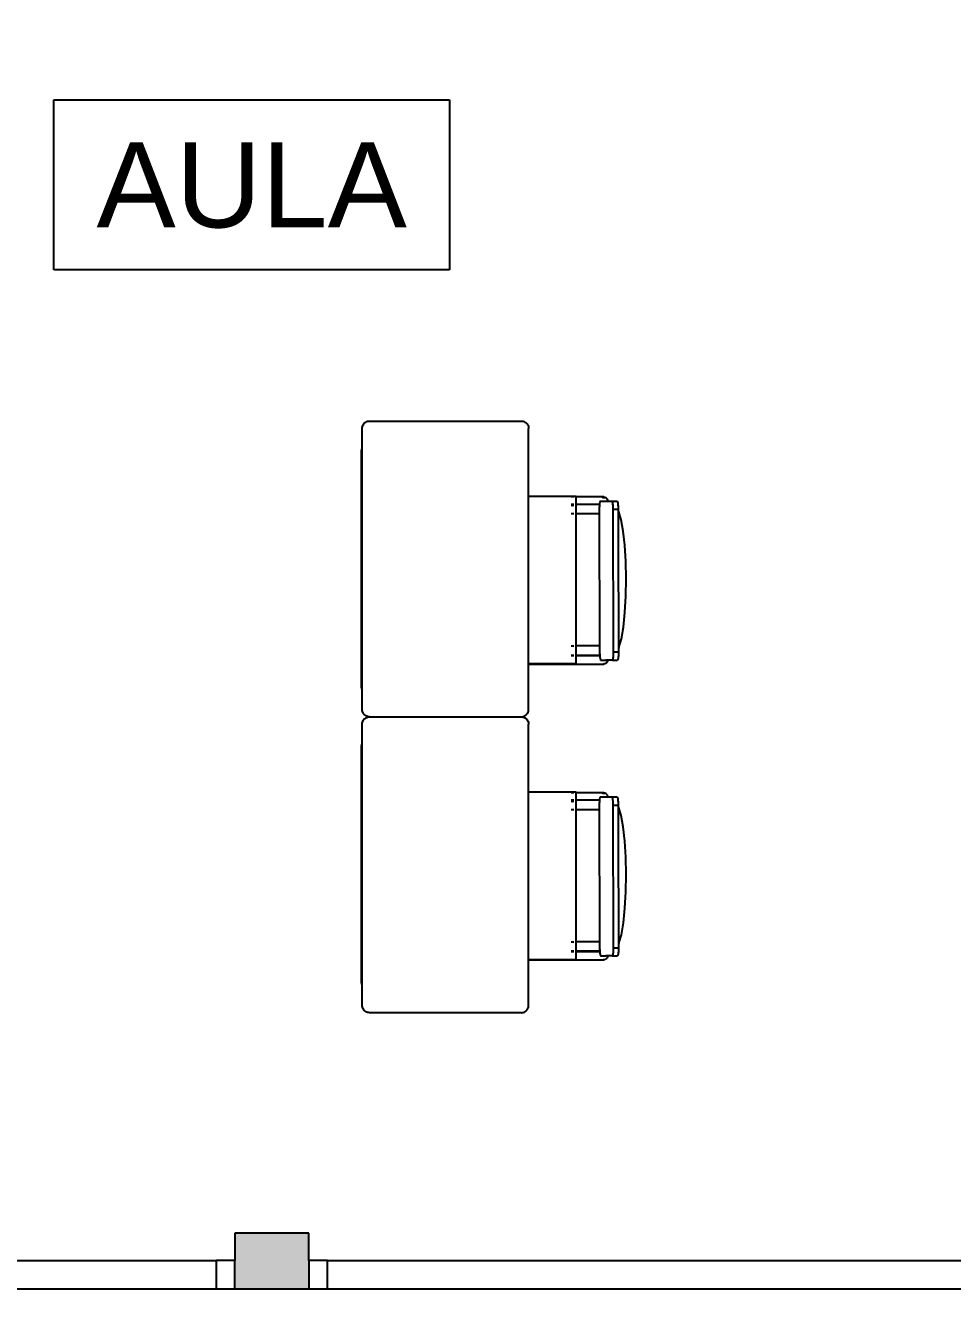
# Model space of a CAD drawing. Header units: metres. Extents: x 258817 to 259192, y 1878716 to 1878911.
# Drawn here: x 259027.334 to 259029.839, y 1878824.545 to 1878828.017 of the extents above; entities that cross this region are included whole.
import ezdxf

# ---------------------------------------------------------------- set-up
doc = ezdxf.new("R2010")
doc.units = ezdxf.units.M
doc.header["$MEASUREMENT"] = 0
doc.layers.add('SectionCutEdges', color=1, linetype='Continuous')
doc.layers.add('Vistas', color=7, linetype='Continuous')
doc.styles.get("Standard").update_dxf_attribs({"font": 'arial.ttf'})

# ---------------------------------------------------------------- blocks, each defined once
blk = doc.blocks.new('bANCAS')
for p, q in [((259028.2444, 1878826.9329), (259028.2453, 1878826.9354)), ((259028.2453, 1878826.9354), (259028.2464, 1878826.9377)), ((259028.2464, 1878826.9377), (259028.2479, 1878826.9399)), ((259028.2479, 1878826.9399), (259028.2496, 1878826.9419)), ((259028.2496, 1878826.9419), (259028.2516, 1878826.9436)), ((259028.2516, 1878826.9436), (259028.2538, 1878826.945)), ((259028.2538, 1878826.945), (259028.2561, 1878826.9462)), ((259028.2561, 1878826.9462), (259028.2586, 1878826.947)), ((259028.2586, 1878826.947), (259028.2612, 1878826.9476)), ((259028.2612, 1878826.9476), (259028.2638, 1878826.9477)), ((259028.2638, 1878826.9477), (259028.6738, 1878826.9477)), ((259028.6738, 1878826.9477), (259028.6764, 1878826.9476)), ((259028.6764, 1878826.9476), (259028.6789, 1878826.947)), ((259028.6789, 1878826.947), (259028.6814, 1878826.9462)), ((259028.6814, 1878826.9462), (259028.6838, 1878826.945)), ((259028.6838, 1878826.945), (259028.6859, 1878826.9436)), ((259028.6859, 1878826.9436), (259028.6879, 1878826.9419)), ((259028.6879, 1878826.9419), (259028.6896, 1878826.9399)), ((259028.6896, 1878826.9399), (259028.6911, 1878826.9377)), ((259028.6911, 1878826.9377), (259028.6922, 1878826.9354)), ((259028.6922, 1878826.9354), (259028.6931, 1878826.9329)), ((259028.2438, 1878826.9277), (259028.2439, 1878826.9303)), ((259028.2438, 1878826.1677), (259028.2438, 1878826.9277)), ((259028.2439, 1878826.9303), (259028.2444, 1878826.9329)), ((259028.6931, 1878826.9329), (259028.6936, 1878826.9303)), ((259028.6936, 1878826.9303), (259028.6938, 1878826.9277)), ((259028.6938, 1878826.1677), (259028.6938, 1878826.9277)), ((259028.2418, 1878826.8595), (259028.2424, 1878826.8683)), ((259028.2424, 1878826.8683), (259028.2438, 1878826.8751)), ((259028.2418, 1878826.2368), (259028.2418, 1878826.8595)), ((259028.8225, 1878826.7439), (259028.6938, 1878826.7439)), ((259028.8101, 1878826.7425), (259028.809, 1878826.7425)), ((259028.8118, 1878826.7425), (259028.8106, 1878826.7425)), ((259028.8131, 1878826.7425), (259028.8125, 1878826.7425)), ((259028.8149, 1878826.7425), (259028.8143, 1878826.7425)), ((259028.816, 1878826.7425), (259028.8154, 1878826.7425)), ((259028.8225, 1878826.7425), (259028.8225, 1878826.7439)), ((259028.8973, 1878826.7425), (259028.8225, 1878826.7425)), ((259028.8226, 1878826.7408), (259028.8225, 1878826.7425)), ((259028.8225, 1878826.7389), (259028.8226, 1878826.7408)), ((259028.8225, 1878826.2919), (259028.8225, 1878826.7389)), ((259028.8859, 1878826.7267), (259028.8857, 1878826.7252)), ((259028.886, 1878826.7276), (259028.8859, 1878826.7267)), ((259028.8861, 1878826.728), (259028.886, 1878826.7276)), ((259028.8863, 1878826.7291), (259028.8861, 1878826.728)), ((259028.8866, 1878826.73), (259028.8863, 1878826.7291)), ((259028.8869, 1878826.7306), (259028.8866, 1878826.73)), ((259028.8871, 1878826.731), (259028.8869, 1878826.7306)), ((259028.8874, 1878826.7311), (259028.8871, 1878826.731)), ((259028.8874, 1878826.7311), (259028.9071, 1878826.7312)), ((259028.8919, 1878826.7408), (259028.8922, 1878826.7411)), ((259028.8922, 1878826.7411), (259028.8944, 1878826.7421)), ((259028.8947, 1878826.7408), (259028.8949, 1878826.7409)), ((259028.8949, 1878826.7409), (259028.8972, 1878826.7412)), ((259028.8972, 1878826.7412), (259028.8995, 1878826.7408)), ((259028.8973, 1878826.7425), (259028.8999, 1878826.7421)), ((259028.8999, 1878826.7421), (259028.9023, 1878826.7408)), ((259028.9023, 1878826.7408), (259028.9043, 1878826.7389)), ((259028.9043, 1878826.7389), (259028.9059, 1878826.7365)), ((259028.9059, 1878826.7365), (259028.9068, 1878826.7336)), ((259028.9068, 1878826.7336), (259028.9071, 1878826.7312)), ((259028.9071, 1878826.7312), (259028.9186, 1878826.7312)), ((259028.9186, 1878826.7312), (259028.9327, 1878826.7313)), ((259028.9186, 1878826.7312), (259028.919, 1878826.731)), ((259028.919, 1878826.731), (259028.9193, 1878826.7305)), ((259028.9193, 1878826.7305), (259028.9197, 1878826.7296)), ((259028.9197, 1878826.7296), (259028.9201, 1878826.7283)), ((259028.9201, 1878826.7283), (259028.9204, 1878826.7267)), ((259028.9204, 1878826.7267), (259028.9207, 1878826.7248)), ((259028.9327, 1878826.7313), (259028.9331, 1878826.7311)), ((259028.9331, 1878826.7311), (259028.9335, 1878826.7305)), ((259028.9335, 1878826.7305), (259028.9339, 1878826.7296)), ((259028.9339, 1878826.7296), (259028.9342, 1878826.7283)), ((259028.9342, 1878826.7283), (259028.9346, 1878826.7267)), ((259028.9346, 1878826.7267), (259028.9349, 1878826.7248)), ((259028.8101, 1878826.7222), (259028.809, 1878826.7222)), ((259028.8101, 1878826.7192), (259028.809, 1878826.7192)), ((259028.8101, 1878826.6963), (259028.809, 1878826.6963)), ((259028.8118, 1878826.7222), (259028.8106, 1878826.7222)), ((259028.8106, 1878826.7192), (259028.8118, 1878826.7192)), ((259028.8118, 1878826.6963), (259028.8106, 1878826.6963)), ((259028.8131, 1878826.7222), (259028.8125, 1878826.7222)), ((259028.8131, 1878826.7192), (259028.8125, 1878826.7192)), ((259028.8131, 1878826.6963), (259028.8125, 1878826.6963)), ((259028.8149, 1878826.7222), (259028.8143, 1878826.7222)), ((259028.8149, 1878826.7192), (259028.8143, 1878826.7192)), ((259028.8149, 1878826.6963), (259028.8143, 1878826.6963)), ((259028.816, 1878826.7222), (259028.8154, 1878826.7222)), ((259028.816, 1878826.7192), (259028.8154, 1878826.7192)), ((259028.816, 1878826.6963), (259028.8154, 1878826.6963)), ((259028.8854, 1878826.7222), (259028.8225, 1878826.7222)), ((259028.8853, 1878826.6963), (259028.8225, 1878826.6963)), ((259028.8853, 1878826.7192), (259028.8847, 1878826.7192)), ((259028.8854, 1878826.7207), (259028.8853, 1878826.7205)), ((259028.8853, 1878826.7205), (259028.8853, 1878826.7199)), ((259028.8853, 1878826.7199), (259028.8853, 1878826.7198)), ((259028.8853, 1878826.7198), (259028.8853, 1878826.7196)), ((259028.8853, 1878826.7196), (259028.8853, 1878826.7192)), ((259028.8853, 1878826.7192), (259028.8853, 1878826.7179)), ((259028.8853, 1878826.7179), (259028.8853, 1878826.716)), ((259028.8853, 1878826.7157), (259028.8853, 1878826.716)), ((259028.8853, 1878826.7126), (259028.8853, 1878826.7157)), ((259028.8853, 1878826.7093), (259028.8853, 1878826.7126)), ((259028.8853, 1878826.7059), (259028.8853, 1878826.7093)), ((259028.8853, 1878826.7028), (259028.8853, 1878826.7059)), ((259028.8853, 1878826.7001), (259028.8853, 1878826.7028)), ((259028.8853, 1878826.698), (259028.8853, 1878826.7001)), ((259028.8853, 1878826.6967), (259028.8853, 1878826.698)), ((259028.8853, 1878826.6963), (259028.8853, 1878826.6967)), ((259028.8862, 1878826.3394), (259028.8853, 1878826.6963)), ((259028.8855, 1878826.7225), (259028.8854, 1878826.7222)), ((259028.8854, 1878826.7222), (259028.8854, 1878826.7218)), ((259028.8854, 1878826.7218), (259028.8854, 1878826.7207)), ((259028.8857, 1878826.7248), (259028.8855, 1878826.7235)), ((259028.8855, 1878826.7235), (259028.8855, 1878826.7225)), ((259028.8857, 1878826.7252), (259028.8857, 1878826.7248)), ((259028.9207, 1878826.7248), (259028.921, 1878826.7226)), ((259028.921, 1878826.7226), (259028.9212, 1878826.7202)), ((259028.9212, 1878826.7202), (259028.9214, 1878826.7177)), ((259028.9214, 1878826.7177), (259028.9215, 1878826.7149)), ((259028.9215, 1878826.7149), (259028.9216, 1878826.7121)), ((259028.9216, 1878826.7121), (259028.9216, 1878826.7092)), ((259028.9216, 1878826.7092), (259028.9358, 1878826.7093)), ((259028.9216, 1878826.7092), (259028.9226, 1878826.3232)), ((259028.9349, 1878826.7248), (259028.9351, 1878826.7227)), ((259028.9351, 1878826.7227), (259028.9353, 1878826.7203)), ((259028.9353, 1878826.7203), (259028.9355, 1878826.7177)), ((259028.9355, 1878826.7177), (259028.9357, 1878826.715)), ((259028.9357, 1878826.715), (259028.9357, 1878826.7122)), ((259028.9357, 1878826.7122), (259028.9358, 1878826.7093)), ((259028.9358, 1878826.7093), (259028.9358, 1878826.7058)), ((259028.9364, 1878826.7049), (259028.9358, 1878826.7058)), ((259028.9358, 1878826.7058), (259028.9358, 1878826.7057)), ((259028.9358, 1878826.7057), (259028.9358, 1878826.7032)), ((259028.9358, 1878826.7032), (259028.9358, 1878826.6968)), ((259028.9358, 1878826.6968), (259028.9358, 1878826.6884)), ((259028.9375, 1878826.7019), (259028.9364, 1878826.7049)), ((259028.9441, 1878826.6807), (259028.9375, 1878826.7019)), ((259028.9358, 1878826.6884), (259028.9358, 1878826.6878)), ((259028.9358, 1878826.6878), (259028.9359, 1878826.6697)), ((259028.9359, 1878826.6697), (259028.9359, 1878826.6564)), ((259028.9359, 1878826.6564), (259028.9359, 1878826.6464)), ((259028.9497, 1878826.6501), (259028.9441, 1878826.6807)), ((259028.9359, 1878826.6464), (259028.936, 1878826.6156)), ((259028.954, 1878826.6117), (259028.9497, 1878826.6501)), ((259028.936, 1878826.6156), (259028.936, 1878826.615)), ((259028.936, 1878826.615), (259028.9361, 1878826.5696)), ((259028.9567, 1878826.568), (259028.954, 1878826.6117)), ((259028.9361, 1878826.5696), (259028.9362, 1878826.549)), ((259028.9576, 1878826.5213), (259028.9567, 1878826.568)), ((259028.9362, 1878826.549), (259028.9363, 1878826.4973)), ((259028.9568, 1878826.4744), (259028.9576, 1878826.5213)), ((259028.9363, 1878826.4973), (259028.9364, 1878826.4731)), ((259028.9364, 1878826.4731), (259028.9365, 1878826.4311)), ((259028.9542, 1878826.4299), (259028.9568, 1878826.4744)), ((259028.9365, 1878826.4311), (259028.9365, 1878826.4264)), ((259028.9365, 1878826.4264), (259028.9365, 1878826.3978)), ((259028.95, 1878826.3905), (259028.9542, 1878826.4299)), ((259028.9365, 1878826.3978), (259028.9366, 1878826.3845)), ((259028.9366, 1878826.3845), (259028.9366, 1878826.3729)), ((259028.9445, 1878826.3584), (259028.95, 1878826.3905)), ((259028.9366, 1878826.3729), (259028.9366, 1878826.3541)), ((259028.9366, 1878826.3541), (259028.9367, 1878826.3512)), ((259028.9367, 1878826.3512), (259028.9367, 1878826.3434)), ((259028.938, 1878826.3355), (259028.9445, 1878826.3584)), ((259028.809, 1878826.3394), (259028.8101, 1878826.3394)), ((259028.8101, 1878826.3138), (259028.809, 1878826.3138)), ((259028.809, 1878826.3135), (259028.8101, 1878826.3135)), ((259028.8106, 1878826.3394), (259028.8118, 1878826.3394)), ((259028.8118, 1878826.3138), (259028.8106, 1878826.3138)), ((259028.8106, 1878826.3135), (259028.8118, 1878826.3135)), ((259028.8125, 1878826.3394), (259028.8131, 1878826.3394)), ((259028.8131, 1878826.3138), (259028.8125, 1878826.3138)), ((259028.8125, 1878826.3135), (259028.8131, 1878826.3135)), ((259028.8143, 1878826.3394), (259028.8149, 1878826.3394)), ((259028.8149, 1878826.3138), (259028.8143, 1878826.3138)), ((259028.8143, 1878826.3135), (259028.8149, 1878826.3135)), ((259028.8154, 1878826.3394), (259028.816, 1878826.3394)), ((259028.816, 1878826.3138), (259028.8154, 1878826.3138)), ((259028.8154, 1878826.3135), (259028.816, 1878826.3135)), ((259028.8862, 1878826.3394), (259028.8225, 1878826.3394)), ((259028.8863, 1878826.3138), (259028.8225, 1878826.3138)), ((259028.8225, 1878826.3135), (259028.8864, 1878826.3135)), ((259028.8862, 1878826.339), (259028.8862, 1878826.3394)), ((259028.8862, 1878826.3377), (259028.8862, 1878826.339)), ((259028.8862, 1878826.3356), (259028.8862, 1878826.3377)), ((259028.8862, 1878826.3377), (259028.8862, 1878826.3377)), ((259028.8862, 1878826.333), (259028.8862, 1878826.3356)), ((259028.8862, 1878826.3298), (259028.8862, 1878826.333)), ((259028.8862, 1878826.3265), (259028.8862, 1878826.3298)), ((259028.8862, 1878826.3231), (259028.8862, 1878826.3265)), ((259028.8862, 1878826.32), (259028.8862, 1878826.3231)), ((259028.8862, 1878826.3184), (259028.8862, 1878826.32)), ((259028.8862, 1878826.3184), (259028.8862, 1878826.3173)), ((259028.8862, 1878826.3173), (259028.8863, 1878826.3162)), ((259028.8863, 1878826.3162), (259028.8863, 1878826.3153)), ((259028.8863, 1878826.3153), (259028.8863, 1878826.3139)), ((259028.8863, 1878826.3139), (259028.8863, 1878826.3138)), ((259028.8863, 1878826.3138), (259028.8864, 1878826.3135)), ((259028.8864, 1878826.3135), (259028.8864, 1878826.3134)), ((259028.8864, 1878826.3134), (259028.8864, 1878826.3122)), ((259028.8864, 1878826.3122), (259028.8864, 1878826.3118)), ((259028.8864, 1878826.3118), (259028.8866, 1878826.3103)), ((259028.8866, 1878826.3103), (259028.8866, 1878826.3098)), ((259028.8866, 1878826.3098), (259028.8868, 1878826.3079)), ((259028.922, 1878826.3098), (259028.9217, 1878826.3076)), ((259028.9222, 1878826.3122), (259028.922, 1878826.3098)), ((259028.9223, 1878826.3142), (259028.9222, 1878826.3122)), ((259028.9236, 1878826.3148), (259028.9223, 1878826.3142)), ((259028.9224, 1878826.3148), (259028.9223, 1878826.3142)), ((259028.9225, 1878826.3175), (259028.9224, 1878826.3148)), ((259028.9226, 1878826.3232), (259028.9225, 1878826.3203)), ((259028.9225, 1878826.3203), (259028.9225, 1878826.3175)), ((259028.9226, 1878826.3232), (259028.9367, 1878826.3232)), ((259028.9237, 1878826.3148), (259028.9236, 1878826.3148)), ((259028.9361, 1878826.3098), (259028.9359, 1878826.3077)), ((259028.9364, 1878826.3122), (259028.9361, 1878826.3098)), ((259028.9365, 1878826.3148), (259028.9364, 1878826.3122)), ((259028.9366, 1878826.3175), (259028.9365, 1878826.3148)), ((259028.9367, 1878826.3204), (259028.9366, 1878826.3175)), ((259028.9367, 1878826.3434), (259028.9367, 1878826.3364)), ((259028.9367, 1878826.3364), (259028.9367, 1878826.3325)), ((259028.9368, 1878826.3326), (259028.9367, 1878826.3325)), ((259028.9367, 1878826.3325), (259028.9367, 1878826.3232)), ((259028.9367, 1878826.3232), (259028.9367, 1878826.3204)), ((259028.938, 1878826.3355), (259028.9368, 1878826.3326)), ((259028.6938, 1878826.2919), (259028.8225, 1878826.2919)), ((259028.6938, 1878826.2905), (259028.8969, 1878826.2905)), ((259028.8868, 1878826.3079), (259028.8868, 1878826.3078)), ((259028.8868, 1878826.3078), (259028.887, 1878826.3062)), ((259028.887, 1878826.3062), (259028.8872, 1878826.305)), ((259028.8872, 1878826.305), (259028.8873, 1878826.3047)), ((259028.8873, 1878826.3047), (259028.8875, 1878826.3034)), ((259028.8875, 1878826.3034), (259028.8878, 1878826.3024)), ((259028.8878, 1878826.3024), (259028.888, 1878826.3019)), ((259028.888, 1878826.3019), (259028.8882, 1878826.3017)), ((259028.8882, 1878826.3017), (259028.8885, 1878826.3012)), ((259028.8885, 1878826.3012), (259028.8888, 1878826.3011)), ((259028.8888, 1878826.3011), (259028.903, 1878826.3011)), ((259028.8969, 1878826.2905), (259028.8951, 1878826.2909)), ((259028.8995, 1878826.2909), (259028.8969, 1878826.2905)), ((259028.902, 1878826.292), (259028.8995, 1878826.2909)), ((259028.9005, 1878826.3011), (259028.9004, 1878826.3011)), ((259028.9041, 1878826.2938), (259028.902, 1878826.292)), ((259028.9071, 1878826.3011), (259028.903, 1878826.3011)), ((259028.9058, 1878826.2961), (259028.9041, 1878826.2938)), ((259028.9068, 1878826.2989), (259028.9058, 1878826.2961)), ((259028.9071, 1878826.3011), (259028.9068, 1878826.2989)), ((259028.9196, 1878826.3012), (259028.9071, 1878826.3011)), ((259028.92, 1878826.3014), (259028.9196, 1878826.3012)), ((259028.9196, 1878826.3012), (259028.9338, 1878826.3012)), ((259028.9204, 1878826.3019), (259028.92, 1878826.3014)), ((259028.9208, 1878826.3029), (259028.9204, 1878826.3019)), ((259028.9211, 1878826.3041), (259028.9208, 1878826.3029)), ((259028.9214, 1878826.3057), (259028.9211, 1878826.3041)), ((259028.9217, 1878826.3076), (259028.9214, 1878826.3057)), ((259028.9342, 1878826.3014), (259028.9338, 1878826.3012)), ((259028.9346, 1878826.302), (259028.9342, 1878826.3014)), ((259028.9349, 1878826.3029), (259028.9346, 1878826.302)), ((259028.9353, 1878826.3042), (259028.9349, 1878826.3029)), ((259028.9356, 1878826.3058), (259028.9353, 1878826.3042)), ((259028.9359, 1878826.3077), (259028.9356, 1878826.3058)), ((259028.2424, 1878826.228), (259028.2418, 1878826.2368)), ((259028.2438, 1878826.2212), (259028.2424, 1878826.228)), ((259028.2439, 1878826.1651), (259028.2438, 1878826.1677)), ((259028.2444, 1878826.1625), (259028.2439, 1878826.1651)), ((259028.2453, 1878826.1601), (259028.2444, 1878826.1625)), ((259028.2464, 1878826.1577), (259028.2453, 1878826.1601)), ((259028.2453, 1878826.1354), (259028.2464, 1878826.1377)), ((259028.2479, 1878826.1555), (259028.2464, 1878826.1577)), ((259028.2464, 1878826.1377), (259028.2479, 1878826.1399)), ((259028.2496, 1878826.1536), (259028.2479, 1878826.1555)), ((259028.2479, 1878826.1399), (259028.2496, 1878826.1419)), ((259028.2516, 1878826.1519), (259028.2496, 1878826.1536)), ((259028.2496, 1878826.1419), (259028.2516, 1878826.1436)), ((259028.2538, 1878826.1504), (259028.2516, 1878826.1519)), ((259028.2516, 1878826.1436), (259028.2538, 1878826.145)), ((259028.2561, 1878826.1492), (259028.2538, 1878826.1504)), ((259028.2538, 1878826.145), (259028.2561, 1878826.1462)), ((259028.2586, 1878826.1484), (259028.2561, 1878826.1492)), ((259028.2561, 1878826.1462), (259028.2586, 1878826.147)), ((259028.2612, 1878826.1479), (259028.2586, 1878826.1484)), ((259028.2586, 1878826.147), (259028.2612, 1878826.1476)), ((259028.2638, 1878826.1477), (259028.2612, 1878826.1479)), ((259028.2612, 1878826.1476), (259028.2638, 1878826.1477)), ((259028.2638, 1878826.1477), (259028.6738, 1878826.1477)), ((259028.6738, 1878826.1477), (259028.6764, 1878826.1479)), ((259028.6738, 1878826.1477), (259028.6764, 1878826.1476)), ((259028.6764, 1878826.1479), (259028.6789, 1878826.1484)), ((259028.6764, 1878826.1476), (259028.6789, 1878826.147)), ((259028.6789, 1878826.1484), (259028.6814, 1878826.1492)), ((259028.6789, 1878826.147), (259028.6814, 1878826.1462)), ((259028.6814, 1878826.1492), (259028.6838, 1878826.1504)), ((259028.6814, 1878826.1462), (259028.6838, 1878826.145)), ((259028.6838, 1878826.1504), (259028.6859, 1878826.1519)), ((259028.6838, 1878826.145), (259028.6859, 1878826.1436)), ((259028.6859, 1878826.1519), (259028.6879, 1878826.1536)), ((259028.6859, 1878826.1436), (259028.6879, 1878826.1419)), ((259028.6879, 1878826.1536), (259028.6896, 1878826.1555)), ((259028.6879, 1878826.1419), (259028.6896, 1878826.1399)), ((259028.6896, 1878826.1555), (259028.6911, 1878826.1577)), ((259028.6896, 1878826.1399), (259028.6911, 1878826.1377)), ((259028.6911, 1878826.1577), (259028.6922, 1878826.1601)), ((259028.6911, 1878826.1377), (259028.6922, 1878826.1354)), ((259028.6922, 1878826.1601), (259028.6931, 1878826.1625)), ((259028.6931, 1878826.1625), (259028.6936, 1878826.1651)), ((259028.6936, 1878826.1651), (259028.6938, 1878826.1677)), ((259028.2438, 1878826.1277), (259028.2439, 1878826.1303)), ((259028.2438, 1878825.3677), (259028.2438, 1878826.1277)), ((259028.2439, 1878826.1303), (259028.2444, 1878826.1329)), ((259028.2444, 1878826.1329), (259028.2453, 1878826.1354)), ((259028.6922, 1878826.1354), (259028.6931, 1878826.1329)), ((259028.6931, 1878826.1329), (259028.6936, 1878826.1303)), ((259028.6936, 1878826.1303), (259028.6938, 1878826.1277)), ((259028.6938, 1878825.3677), (259028.6938, 1878826.1277)), ((259028.2418, 1878826.0595), (259028.2424, 1878826.0683)), ((259028.2424, 1878826.0683), (259028.2438, 1878826.0751)), ((259028.2418, 1878825.4368), (259028.2418, 1878826.0595)), ((259028.8225, 1878825.9439), (259028.6938, 1878825.9439)), ((259028.8101, 1878825.9425), (259028.809, 1878825.9425)), ((259028.8118, 1878825.9425), (259028.8106, 1878825.9425)), ((259028.8131, 1878825.9425), (259028.8125, 1878825.9425)), ((259028.8149, 1878825.9425), (259028.8143, 1878825.9425)), ((259028.816, 1878825.9425), (259028.8154, 1878825.9425)), ((259028.8225, 1878825.9425), (259028.8225, 1878825.9439)), ((259028.8973, 1878825.9425), (259028.8225, 1878825.9425)), ((259028.8226, 1878825.9408), (259028.8225, 1878825.9425)), ((259028.8225, 1878825.9389), (259028.8226, 1878825.9408)), ((259028.8225, 1878825.4919), (259028.8225, 1878825.9389)), ((259028.886, 1878825.9276), (259028.8859, 1878825.9267)), ((259028.8861, 1878825.928), (259028.886, 1878825.9276)), ((259028.8863, 1878825.9291), (259028.8861, 1878825.928)), ((259028.8866, 1878825.93), (259028.8863, 1878825.9291)), ((259028.8869, 1878825.9306), (259028.8866, 1878825.93)), ((259028.8871, 1878825.931), (259028.8869, 1878825.9306)), ((259028.8874, 1878825.9311), (259028.8871, 1878825.931)), ((259028.8874, 1878825.9311), (259028.9071, 1878825.9312)), ((259028.8919, 1878825.9408), (259028.8922, 1878825.9411)), ((259028.8922, 1878825.9411), (259028.8944, 1878825.9421)), ((259028.8947, 1878825.9408), (259028.8949, 1878825.9409)), ((259028.8949, 1878825.9409), (259028.8972, 1878825.9412)), ((259028.8972, 1878825.9412), (259028.8995, 1878825.9408)), ((259028.8973, 1878825.9425), (259028.8999, 1878825.9421)), ((259028.8999, 1878825.9421), (259028.9023, 1878825.9408)), ((259028.9023, 1878825.9408), (259028.9043, 1878825.9389)), ((259028.9043, 1878825.9389), (259028.9059, 1878825.9365)), ((259028.9059, 1878825.9365), (259028.9068, 1878825.9336)), ((259028.9068, 1878825.9336), (259028.9071, 1878825.9312)), ((259028.9071, 1878825.9312), (259028.9186, 1878825.9312)), ((259028.9186, 1878825.9312), (259028.9327, 1878825.9313)), ((259028.9186, 1878825.9312), (259028.919, 1878825.931)), ((259028.919, 1878825.931), (259028.9193, 1878825.9305)), ((259028.9193, 1878825.9305), (259028.9197, 1878825.9296)), ((259028.9197, 1878825.9296), (259028.9201, 1878825.9283)), ((259028.9201, 1878825.9283), (259028.9204, 1878825.9267)), ((259028.9327, 1878825.9313), (259028.9331, 1878825.9311)), ((259028.9331, 1878825.9311), (259028.9335, 1878825.9305)), ((259028.9335, 1878825.9305), (259028.9339, 1878825.9296)), ((259028.9339, 1878825.9296), (259028.9342, 1878825.9283)), ((259028.9342, 1878825.9283), (259028.9346, 1878825.9267)), ((259028.8101, 1878825.9222), (259028.809, 1878825.9222)), ((259028.8101, 1878825.9192), (259028.809, 1878825.9192)), ((259028.8101, 1878825.8963), (259028.809, 1878825.8963)), ((259028.8118, 1878825.9222), (259028.8106, 1878825.9222)), ((259028.8106, 1878825.9192), (259028.8118, 1878825.9192)), ((259028.8118, 1878825.8963), (259028.8106, 1878825.8963)), ((259028.8131, 1878825.9222), (259028.8125, 1878825.9222)), ((259028.8131, 1878825.9192), (259028.8125, 1878825.9192)), ((259028.8131, 1878825.8963), (259028.8125, 1878825.8963)), ((259028.8149, 1878825.9222), (259028.8143, 1878825.9222)), ((259028.8149, 1878825.9192), (259028.8143, 1878825.9192)), ((259028.8149, 1878825.8963), (259028.8143, 1878825.8963)), ((259028.816, 1878825.9222), (259028.8154, 1878825.9222)), ((259028.816, 1878825.9192), (259028.8154, 1878825.9192)), ((259028.816, 1878825.8963), (259028.8154, 1878825.8963)), ((259028.8854, 1878825.9222), (259028.8225, 1878825.9222)), ((259028.8853, 1878825.8963), (259028.8225, 1878825.8963)), ((259028.8853, 1878825.9192), (259028.8847, 1878825.9192)), ((259028.8854, 1878825.9207), (259028.8853, 1878825.9205)), ((259028.8853, 1878825.9205), (259028.8853, 1878825.9199)), ((259028.8853, 1878825.9199), (259028.8853, 1878825.9198)), ((259028.8853, 1878825.9198), (259028.8853, 1878825.9196)), ((259028.8853, 1878825.9196), (259028.8853, 1878825.9192)), ((259028.8853, 1878825.9192), (259028.8853, 1878825.9179)), ((259028.8853, 1878825.9179), (259028.8853, 1878825.916)), ((259028.8853, 1878825.9157), (259028.8853, 1878825.916)), ((259028.8853, 1878825.9126), (259028.8853, 1878825.9157)), ((259028.8853, 1878825.9059), (259028.8853, 1878825.9126)), ((259028.8853, 1878825.9028), (259028.8853, 1878825.9059)), ((259028.8853, 1878825.9001), (259028.8853, 1878825.9028)), ((259028.8853, 1878825.898), (259028.8853, 1878825.9001)), ((259028.8853, 1878825.8967), (259028.8853, 1878825.898)), ((259028.8853, 1878825.8963), (259028.8853, 1878825.8967)), ((259028.8862, 1878825.5394), (259028.8853, 1878825.8963)), ((259028.8855, 1878825.9225), (259028.8854, 1878825.9222)), ((259028.8854, 1878825.9222), (259028.8854, 1878825.9218)), ((259028.8854, 1878825.9218), (259028.8854, 1878825.9207)), ((259028.8857, 1878825.9248), (259028.8855, 1878825.9235)), ((259028.8855, 1878825.9235), (259028.8855, 1878825.9225)), ((259028.8859, 1878825.9267), (259028.8857, 1878825.9252)), ((259028.8857, 1878825.9252), (259028.8857, 1878825.9248)), ((259028.9204, 1878825.9267), (259028.9207, 1878825.9248)), ((259028.9207, 1878825.9248), (259028.921, 1878825.9226)), ((259028.921, 1878825.9226), (259028.9212, 1878825.9202)), ((259028.9212, 1878825.9202), (259028.9214, 1878825.9177)), ((259028.9214, 1878825.9177), (259028.9215, 1878825.9149)), ((259028.9215, 1878825.9149), (259028.9216, 1878825.9121)), ((259028.9216, 1878825.9121), (259028.9216, 1878825.9092)), ((259028.9216, 1878825.9092), (259028.9358, 1878825.9093)), ((259028.9216, 1878825.9092), (259028.9226, 1878825.5232)), ((259028.9346, 1878825.9267), (259028.9349, 1878825.9248)), ((259028.9349, 1878825.9248), (259028.9351, 1878825.9227)), ((259028.9351, 1878825.9227), (259028.9353, 1878825.9203)), ((259028.9353, 1878825.9203), (259028.9355, 1878825.9177)), ((259028.9355, 1878825.9177), (259028.9357, 1878825.915)), ((259028.9357, 1878825.915), (259028.9357, 1878825.9122)), ((259028.9357, 1878825.9122), (259028.9358, 1878825.9093)), ((259028.9358, 1878825.9093), (259028.9358, 1878825.9058)), ((259028.9364, 1878825.9049), (259028.9358, 1878825.9058)), ((259028.9358, 1878825.9058), (259028.9358, 1878825.9057)), ((259028.9358, 1878825.9057), (259028.9358, 1878825.9032)), ((259028.9358, 1878825.9032), (259028.9358, 1878825.8968)), ((259028.9358, 1878825.8968), (259028.9358, 1878825.8884)), ((259028.9375, 1878825.9019), (259028.9364, 1878825.9049)), ((259028.9441, 1878825.8807), (259028.9375, 1878825.9019)), ((259028.9358, 1878825.8884), (259028.9358, 1878825.8878)), ((259028.9358, 1878825.8878), (259028.9359, 1878825.8697)), ((259028.9359, 1878825.8697), (259028.9359, 1878825.8564)), ((259028.9497, 1878825.8501), (259028.9441, 1878825.8807)), ((259028.9359, 1878825.8564), (259028.9359, 1878825.8464)), ((259028.9359, 1878825.8464), (259028.936, 1878825.8156)), ((259028.954, 1878825.8117), (259028.9497, 1878825.8501)), ((259028.936, 1878825.8156), (259028.936, 1878825.815)), ((259028.936, 1878825.815), (259028.9361, 1878825.7696)), ((259028.9567, 1878825.768), (259028.954, 1878825.8117)), ((259028.9361, 1878825.7696), (259028.9362, 1878825.749)), ((259028.9576, 1878825.7213), (259028.9567, 1878825.768)), ((259028.9362, 1878825.749), (259028.9363, 1878825.6973)), ((259028.9568, 1878825.6744), (259028.9576, 1878825.7213)), ((259028.9363, 1878825.6973), (259028.9364, 1878825.6731)), ((259028.9364, 1878825.6731), (259028.9365, 1878825.6311)), ((259028.9542, 1878825.6299), (259028.9568, 1878825.6744)), ((259028.9365, 1878825.6311), (259028.9365, 1878825.6264)), ((259028.9365, 1878825.6264), (259028.9365, 1878825.5978)), ((259028.95, 1878825.5905), (259028.9542, 1878825.6299)), ((259028.9365, 1878825.5978), (259028.9366, 1878825.5845)), ((259028.9366, 1878825.5845), (259028.9366, 1878825.5729)), ((259028.9445, 1878825.5584), (259028.95, 1878825.5905)), ((259028.9366, 1878825.5729), (259028.9366, 1878825.5541)), ((259028.9366, 1878825.5541), (259028.9367, 1878825.5512)), ((259028.9367, 1878825.5512), (259028.9367, 1878825.5434)), ((259028.938, 1878825.5355), (259028.9445, 1878825.5584)), ((259028.809, 1878825.5394), (259028.8101, 1878825.5394)), ((259028.8101, 1878825.5138), (259028.809, 1878825.5138)), ((259028.809, 1878825.5135), (259028.8101, 1878825.5135)), ((259028.8106, 1878825.5394), (259028.8118, 1878825.5394)), ((259028.8118, 1878825.5138), (259028.8106, 1878825.5138)), ((259028.8106, 1878825.5135), (259028.8118, 1878825.5135)), ((259028.8125, 1878825.5394), (259028.8131, 1878825.5394)), ((259028.8131, 1878825.5138), (259028.8125, 1878825.5138)), ((259028.8125, 1878825.5135), (259028.8131, 1878825.5135)), ((259028.8143, 1878825.5394), (259028.8149, 1878825.5394)), ((259028.8149, 1878825.5138), (259028.8143, 1878825.5138)), ((259028.8143, 1878825.5135), (259028.8149, 1878825.5135)), ((259028.8154, 1878825.5394), (259028.816, 1878825.5394)), ((259028.816, 1878825.5138), (259028.8154, 1878825.5138)), ((259028.8154, 1878825.5135), (259028.816, 1878825.5135)), ((259028.8862, 1878825.5394), (259028.8225, 1878825.5394)), ((259028.8863, 1878825.5138), (259028.8225, 1878825.5138)), ((259028.8225, 1878825.5135), (259028.8864, 1878825.5135)), ((259028.8862, 1878825.539), (259028.8862, 1878825.5394)), ((259028.8862, 1878825.5377), (259028.8862, 1878825.539)), ((259028.8862, 1878825.5356), (259028.8862, 1878825.5377)), ((259028.8862, 1878825.5377), (259028.8862, 1878825.5377)), ((259028.8862, 1878825.533), (259028.8862, 1878825.5356)), ((259028.8862, 1878825.5298), (259028.8862, 1878825.533)), ((259028.8862, 1878825.5265), (259028.8862, 1878825.5298)), ((259028.8862, 1878825.5231), (259028.8862, 1878825.5265)), ((259028.8862, 1878825.52), (259028.8862, 1878825.5231)), ((259028.8862, 1878825.5184), (259028.8862, 1878825.52)), ((259028.8862, 1878825.5184), (259028.8862, 1878825.5173)), ((259028.8862, 1878825.5173), (259028.8863, 1878825.5162)), ((259028.8863, 1878825.5162), (259028.8863, 1878825.5153)), ((259028.8863, 1878825.5153), (259028.8863, 1878825.5139)), ((259028.8863, 1878825.5139), (259028.8863, 1878825.5138)), ((259028.8863, 1878825.5138), (259028.8864, 1878825.5135)), ((259028.8864, 1878825.5135), (259028.8864, 1878825.5134)), ((259028.8864, 1878825.5134), (259028.8864, 1878825.5122)), ((259028.8864, 1878825.5122), (259028.8864, 1878825.5118)), ((259028.8864, 1878825.5118), (259028.8866, 1878825.5103)), ((259028.9222, 1878825.5122), (259028.922, 1878825.5098)), ((259028.9223, 1878825.5142), (259028.9222, 1878825.5122)), ((259028.9236, 1878825.5148), (259028.9223, 1878825.5142)), ((259028.9224, 1878825.5148), (259028.9223, 1878825.5142)), ((259028.9225, 1878825.5175), (259028.9224, 1878825.5148)), ((259028.9226, 1878825.5232), (259028.9225, 1878825.5203)), ((259028.9225, 1878825.5203), (259028.9225, 1878825.5175)), ((259028.9226, 1878825.5232), (259028.9367, 1878825.5232)), ((259028.9237, 1878825.5148), (259028.9236, 1878825.5148)), ((259028.9364, 1878825.5122), (259028.9361, 1878825.5098)), ((259028.9365, 1878825.5148), (259028.9364, 1878825.5122)), ((259028.9366, 1878825.5175), (259028.9365, 1878825.5148)), ((259028.9367, 1878825.5204), (259028.9366, 1878825.5175)), ((259028.9367, 1878825.5434), (259028.9367, 1878825.5364)), ((259028.9367, 1878825.5364), (259028.9367, 1878825.5325)), ((259028.9368, 1878825.5326), (259028.9367, 1878825.5325)), ((259028.9367, 1878825.5325), (259028.9367, 1878825.5232)), ((259028.9367, 1878825.5232), (259028.9367, 1878825.5204)), ((259028.938, 1878825.5355), (259028.9368, 1878825.5326)), ((259028.6938, 1878825.4919), (259028.8225, 1878825.4919)), ((259028.6938, 1878825.4905), (259028.8969, 1878825.4905)), ((259028.8866, 1878825.5103), (259028.8866, 1878825.5098)), ((259028.8866, 1878825.5098), (259028.8868, 1878825.5079)), ((259028.8868, 1878825.5079), (259028.8868, 1878825.5078)), ((259028.8868, 1878825.5078), (259028.887, 1878825.5062)), ((259028.887, 1878825.5062), (259028.8872, 1878825.505)), ((259028.8872, 1878825.505), (259028.8873, 1878825.5047)), ((259028.8873, 1878825.5047), (259028.8875, 1878825.5034)), ((259028.8875, 1878825.5034), (259028.8878, 1878825.5024)), ((259028.8878, 1878825.5024), (259028.888, 1878825.5019)), ((259028.888, 1878825.5019), (259028.8882, 1878825.5017)), ((259028.8882, 1878825.5017), (259028.8885, 1878825.5012)), ((259028.8885, 1878825.5012), (259028.8888, 1878825.5011)), ((259028.8888, 1878825.5011), (259028.903, 1878825.5011)), ((259028.8969, 1878825.4905), (259028.8951, 1878825.4909)), ((259028.8995, 1878825.4909), (259028.8969, 1878825.4905)), ((259028.902, 1878825.492), (259028.8995, 1878825.4909)), ((259028.9005, 1878825.5011), (259028.9004, 1878825.5011)), ((259028.9041, 1878825.4938), (259028.902, 1878825.492)), ((259028.9071, 1878825.5011), (259028.903, 1878825.5011)), ((259028.9058, 1878825.4961), (259028.9041, 1878825.4938)), ((259028.9068, 1878825.4989), (259028.9058, 1878825.4961)), ((259028.9071, 1878825.5011), (259028.9068, 1878825.4989)), ((259028.9196, 1878825.5012), (259028.9071, 1878825.5011)), ((259028.92, 1878825.5014), (259028.9196, 1878825.5012)), ((259028.9196, 1878825.5012), (259028.9338, 1878825.5012)), ((259028.9204, 1878825.5019), (259028.92, 1878825.5014)), ((259028.9208, 1878825.5029), (259028.9204, 1878825.5019)), ((259028.9211, 1878825.5041), (259028.9208, 1878825.5029)), ((259028.9214, 1878825.5057), (259028.9211, 1878825.5041)), ((259028.9217, 1878825.5076), (259028.9214, 1878825.5057)), ((259028.922, 1878825.5098), (259028.9217, 1878825.5076)), ((259028.9342, 1878825.5014), (259028.9338, 1878825.5012)), ((259028.9346, 1878825.502), (259028.9342, 1878825.5014)), ((259028.9349, 1878825.5029), (259028.9346, 1878825.502)), ((259028.9353, 1878825.5042), (259028.9349, 1878825.5029)), ((259028.9356, 1878825.5058), (259028.9353, 1878825.5042)), ((259028.9359, 1878825.5077), (259028.9356, 1878825.5058)), ((259028.9361, 1878825.5098), (259028.9359, 1878825.5077)), ((259028.2424, 1878825.428), (259028.2418, 1878825.4368)), ((259028.2438, 1878825.4212), (259028.2424, 1878825.428)), ((259028.2439, 1878825.3651), (259028.2438, 1878825.3677)), ((259028.2444, 1878825.3625), (259028.2439, 1878825.3651)), ((259028.2453, 1878825.3601), (259028.2444, 1878825.3625)), ((259028.2464, 1878825.3577), (259028.2453, 1878825.3601)), ((259028.2479, 1878825.3555), (259028.2464, 1878825.3577)), ((259028.2496, 1878825.3536), (259028.2479, 1878825.3555)), ((259028.2516, 1878825.3519), (259028.2496, 1878825.3536)), ((259028.2538, 1878825.3504), (259028.2516, 1878825.3519)), ((259028.2561, 1878825.3492), (259028.2538, 1878825.3504)), ((259028.2586, 1878825.3484), (259028.2561, 1878825.3492)), ((259028.2612, 1878825.3479), (259028.2586, 1878825.3484)), ((259028.2638, 1878825.3477), (259028.2612, 1878825.3479)), ((259028.6738, 1878825.3477), (259028.2638, 1878825.3477)), ((259028.6738, 1878825.3477), (259028.6764, 1878825.3479)), ((259028.6764, 1878825.3479), (259028.6789, 1878825.3484)), ((259028.6789, 1878825.3484), (259028.6814, 1878825.3492)), ((259028.6814, 1878825.3492), (259028.6838, 1878825.3504)), ((259028.6838, 1878825.3504), (259028.6859, 1878825.3519)), ((259028.6859, 1878825.3519), (259028.6879, 1878825.3536)), ((259028.6879, 1878825.3536), (259028.6896, 1878825.3555)), ((259028.6896, 1878825.3555), (259028.6911, 1878825.3577)), ((259028.6911, 1878825.3577), (259028.6922, 1878825.3601)), ((259028.6922, 1878825.3601), (259028.6931, 1878825.3625)), ((259028.6931, 1878825.3625), (259028.6936, 1878825.3651)), ((259028.6936, 1878825.3651), (259028.6938, 1878825.3677))]:
    blk.add_line(p, q)

msp = doc.modelspace()

# ---------------------------------------------------------------- hatches: boundary and pattern name
at = {"layer": 'Vistas'}
h = msp.add_hatch(color=256, dxfattribs=at)
h.dxf.hatch_style = 1
h.paths.add_polyline_path([(259020.0496, 1878830.621), (259019.8496, 1878830.621), (259019.8496, 1878830.5448), (259019.8496, 1878830.471), (259020.0496, 1878830.471), (259020.0496, 1878830.5448)])
h.paths.add_polyline_path([(259024.0496, 1878830.621), (259023.8496, 1878830.621), (259023.8496, 1878830.5448), (259023.8496, 1878830.471), (259023.8746, 1878830.471), (259024.0246, 1878830.471), (259024.0496, 1878830.471), (259024.0496, 1878830.5448)])
h.paths.add_polyline_path([(259028.0996, 1878830.621), (259027.8996, 1878830.621), (259027.8996, 1878830.5448), (259027.8996, 1878830.471), (259028.0996, 1878830.471), (259028.0996, 1878830.5448)])
h.paths.add_polyline_path([(259032.0446, 1878830.621), (259031.8446, 1878830.621), (259031.8446, 1878830.5448), (259031.8446, 1878830.471), (259031.8946, 1878830.471), (259032.0446, 1878830.471)])
h.paths.add_polyline_path([(259032.0446, 1878827.711), (259031.8946, 1878827.711), (259031.8946, 1878827.511), (259032.0446, 1878827.511)])
h.paths.add_polyline_path([(259032.0446, 1878824.751), (259031.8946, 1878824.751), (259031.8446, 1878824.751), (259031.8446, 1878824.6772), (259031.8446, 1878824.601), (259032.0446, 1878824.601)])
h.paths.add_polyline_path([(259031.90456, 1878822.84672), (259031.91441, 1878822.87049), (259031.91777, 1878822.896), (259031.91441, 1878822.92151), (259031.90456, 1878822.94529), (259031.8889, 1878822.9657), (259031.86848, 1878822.98137), (259031.84471, 1878822.99121), (259031.8192, 1878822.99457), (259031.79369, 1878822.99121), (259031.76992, 1878822.98137), (259031.7495, 1878822.9657), (259031.73384, 1878822.94529), (259031.72399, 1878822.92151), (259031.72063, 1878822.896), (259031.72399, 1878822.87049), (259031.73384, 1878822.84672), (259031.7495, 1878822.8263), (259031.76992, 1878822.81064), (259031.79369, 1878822.80079), (259031.8192, 1878822.79743), (259031.84471, 1878822.80079), (259031.86848, 1878822.81064), (259031.8889, 1878822.8263)])
h.paths.add_polyline_path([(259028.72124, 1878822.896), (259028.71788, 1878822.92151), (259028.70803, 1878822.94529), (259028.69237, 1878822.9657), (259028.67195, 1878822.98137), (259028.64818, 1878822.99121), (259028.62267, 1878822.99457), (259028.59716, 1878822.99121), (259028.57338, 1878822.98137), (259028.55297, 1878822.9657), (259028.53731, 1878822.94529), (259028.52746, 1878822.92151), (259028.5241, 1878822.896), (259028.52746, 1878822.87049), (259028.53731, 1878822.84672), (259028.55297, 1878822.8263), (259028.57338, 1878822.81064), (259028.59716, 1878822.80079), (259028.62267, 1878822.79743), (259028.64818, 1878822.80079), (259028.67195, 1878822.81064), (259028.69237, 1878822.8263), (259028.70803, 1878822.84672), (259028.71788, 1878822.87049)])
h.paths.add_polyline_path([(259028.0996, 1878824.751), (259027.8996, 1878824.751), (259027.8996, 1878824.6772), (259027.8996, 1878824.601), (259028.0996, 1878824.601), (259028.0996, 1878824.6772)])
h.paths.add_polyline_path([(259025.38325, 1878822.84672), (259025.39309, 1878822.87049), (259025.39645, 1878822.896), (259025.39309, 1878822.92151), (259025.38325, 1878822.94529), (259025.36758, 1878822.9657), (259025.34717, 1878822.98137), (259025.3234, 1878822.99121), (259025.29788, 1878822.99457), (259025.27237, 1878822.99121), (259025.2486, 1878822.98137), (259025.22819, 1878822.9657), (259025.21252, 1878822.94529), (259025.20267, 1878822.92151), (259025.19932, 1878822.896), (259025.20267, 1878822.87049), (259025.21252, 1878822.84672), (259025.22819, 1878822.8263), (259025.2486, 1878822.81064), (259025.27237, 1878822.80079), (259025.29788, 1878822.79743), (259025.3234, 1878822.80079), (259025.34717, 1878822.81064), (259025.36758, 1878822.8263)])
h.paths.add_polyline_path([(259025.2496, 1878824.6772), (259025.2496, 1878824.751), (259025.0496, 1878824.751), (259025.0496, 1878824.661), (259025.0496, 1878824.601), (259025.2496, 1878824.601)])
h.paths.add_polyline_path([(259022.00145, 1878822.896), (259021.99809, 1878822.92151), (259021.98825, 1878822.94529), (259021.97258, 1878822.9657), (259021.95217, 1878822.98137), (259021.9284, 1878822.99121), (259021.90288, 1878822.99457), (259021.87737, 1878822.99121), (259021.8536, 1878822.98137), (259021.83319, 1878822.9657), (259021.81752, 1878822.94529), (259021.80767, 1878822.92151), (259021.80432, 1878822.896), (259021.80767, 1878822.87049), (259021.81752, 1878822.84672), (259021.83319, 1878822.8263), (259021.8536, 1878822.81064), (259021.87737, 1878822.80079), (259021.90288, 1878822.79743), (259021.9284, 1878822.80079), (259021.95217, 1878822.81064), (259021.97258, 1878822.8263), (259021.98825, 1878822.84672), (259021.99809, 1878822.87049)])
h.paths.add_polyline_path([(259024.0496, 1878824.661), (259024.0496, 1878824.751), (259024.0246, 1878824.751), (259023.8746, 1878824.751), (259023.8496, 1878824.751), (259023.8496, 1878824.6772), (259023.8496, 1878824.601), (259024.0496, 1878824.601)])
h.paths.add_polyline_path([(259024.0246, 1878827.711), (259023.8746, 1878827.711), (259023.8746, 1878827.511), (259024.0246, 1878827.511)])
h.paths.add_polyline_path([(259018.67309, 1878822.92151), (259018.66325, 1878822.94529), (259018.64758, 1878822.9657), (259018.62717, 1878822.98137), (259018.6034, 1878822.99121), (259018.57788, 1878822.99457), (259018.55237, 1878822.99121), (259018.5286, 1878822.98137), (259018.50819, 1878822.9657), (259018.49252, 1878822.94529), (259018.48267, 1878822.92151), (259018.47932, 1878822.896), (259018.48267, 1878822.87049), (259018.49252, 1878822.84672), (259018.50819, 1878822.8263), (259018.5286, 1878822.81064), (259018.55237, 1878822.80079), (259018.57788, 1878822.79743), (259018.6034, 1878822.80079), (259018.62717, 1878822.81064), (259018.64758, 1878822.8263), (259018.66325, 1878822.84672), (259018.67309, 1878822.87049), (259018.67645, 1878822.896)])
h.paths.add_polyline_path([(259020.0496, 1878824.6772), (259020.0496, 1878824.751), (259019.8496, 1878824.751), (259019.8496, 1878824.6772), (259019.8496, 1878824.601), (259020.0496, 1878824.601)])
h.paths.add_polyline_path([(259017.1996, 1878824.6772), (259017.1996, 1878824.751), (259016.9996, 1878824.751), (259016.9996, 1878824.661), (259016.9996, 1878824.601), (259017.1996, 1878824.601)])
h.paths.add_polyline_path([(259015.23838, 1878822.92151), (259015.22853, 1878822.94529), (259015.21287, 1878822.9657), (259015.19245, 1878822.98137), (259015.16868, 1878822.99121), (259015.14317, 1878822.99457), (259015.11766, 1878822.99121), (259015.09388, 1878822.98137), (259015.07347, 1878822.9657), (259015.05781, 1878822.94529), (259015.04796, 1878822.92151), (259015.0446, 1878822.896), (259015.04796, 1878822.87049), (259015.05781, 1878822.84672), (259015.07347, 1878822.8263), (259015.09388, 1878822.81064), (259015.11766, 1878822.80079), (259015.14317, 1878822.79743), (259015.16868, 1878822.80079), (259015.19245, 1878822.81064), (259015.21287, 1878822.8263), (259015.22853, 1878822.84672), (259015.23838, 1878822.87049), (259015.24174, 1878822.896)])
h.paths.add_polyline_path([(259012.23521, 1878822.87049), (259012.23857, 1878822.896), (259012.23521, 1878822.92151), (259012.22536, 1878822.94529), (259012.2097, 1878822.9657), (259012.18928, 1878822.98137), (259012.16551, 1878822.99121), (259012.14, 1878822.99457), (259012.11449, 1878822.99121), (259012.09072, 1878822.98137), (259012.0703, 1878822.9657), (259012.05464, 1878822.94529), (259012.04479, 1878822.92151), (259012.04143, 1878822.896), (259012.04479, 1878822.87049), (259012.05464, 1878822.84672), (259012.0703, 1878822.8263), (259012.09072, 1878822.81064), (259012.11449, 1878822.80079), (259012.14, 1878822.79743), (259012.16551, 1878822.80079), (259012.18928, 1878822.81064), (259012.2097, 1878822.8263), (259012.22536, 1878822.84672)])
h.paths.add_polyline_path([(259012.1146, 1878824.751), (259012.0646, 1878824.751), (259011.9146, 1878824.751), (259011.9146, 1878824.6264), (259011.9146, 1878824.601), (259012.1146, 1878824.601)])
h.paths.add_polyline_path([(259012.0646, 1878827.711), (259011.9146, 1878827.711), (259011.9146, 1878827.511), (259012.0646, 1878827.511)])
h.paths.add_polyline_path([(259015.9746, 1878827.711), (259015.8246, 1878827.711), (259015.8246, 1878827.511), (259015.9746, 1878827.511)])
h.paths.add_polyline_path([(259012.1146, 1878830.621), (259011.9146, 1878830.621), (259011.9146, 1878830.546), (259011.9146, 1878830.471), (259012.0646, 1878830.471), (259012.1146, 1878830.471)])
h.paths.add_polyline_path([(259015.9996, 1878830.5448), (259015.9996, 1878830.621), (259015.7996, 1878830.621), (259015.7996, 1878830.471), (259015.8246, 1878830.471), (259015.9746, 1878830.471), (259015.9996, 1878830.471)])

# ---------------------------------------------------------------- linework, layer by layer
at = {"layer": 'SectionCutEdges'}
for p, q in [((259028.0996, 1878824.751), (259027.8996, 1878824.751)), ((259027.8996, 1878824.751), (259027.8996, 1878824.6772)), ((259028.0996, 1878824.6772), (259028.0996, 1878824.751)), ((259027.8996, 1878824.6772), (259027.8488, 1878824.6772)), ((259027.8488, 1878824.6772), (259027.8488, 1878824.601)), ((259027.8996, 1878824.601), (259027.8996, 1878824.6772)), ((259028.0996, 1878824.6772), (259028.0996, 1878824.601)), ((259028.1504, 1878824.6772), (259028.0996, 1878824.6772)), ((259028.1504, 1878824.601), (259028.1504, 1878824.6772)), ((259025.3004, 1878824.601), (259028.1504, 1878824.601)), ((259027.8996, 1878824.601), (259028.0996, 1878824.601)), ((259028.1504, 1878824.601), (259032.0446, 1878824.601))]:
    msp.add_line(p, q, dxfattribs=at)
at = {"layer": 'Vistas'}
for p, q in [((259026.6, 1878824.6772), (259027.8488, 1878824.6772)), ((259028.1504, 1878824.6772), (259029.9467, 1878824.6772))]:
    msp.add_line(p, q, dxfattribs=at)

# ---------------------------------------------------------------- block references
msp.add_blockref('bANCAS', (0, 0), dxfattribs=at)

# ---------------------------------------------------------------- next in the draw order: texts
at = {"layer": 'Vistas', "insert": (259027.52557, 1878827.70122), "char_height": 0.23, "attachment_point": 1, "bg_fill": 19, "box_fill_scale": 1.5, "bg_fill_color": 256, "bg_fill_transparency": 0}
msp.add_mtext_dynamic_manual_height_columns('AULA', width=0.8397892, gutter_width=1.15, heights=[0], dxfattribs=at)

doc.saveas('drawing.dxf')
